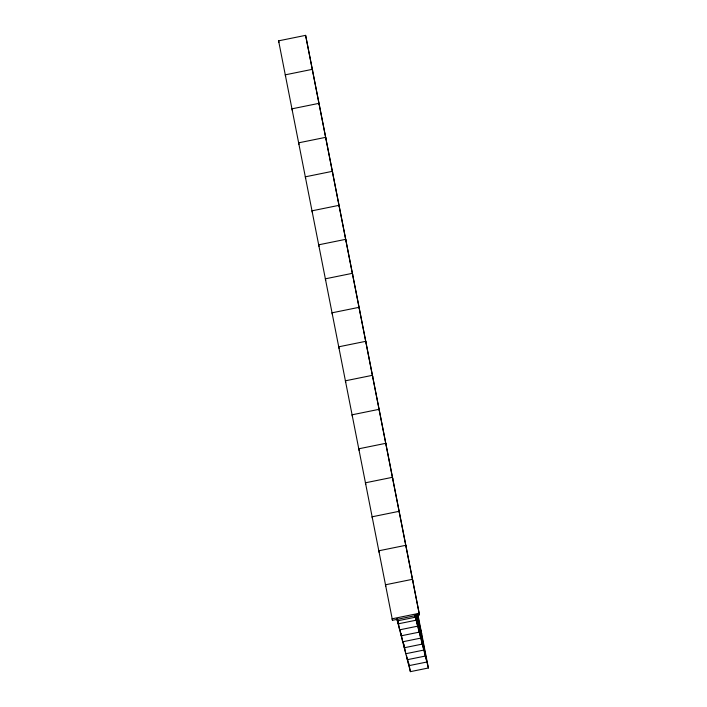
<?xml version="1.0" encoding="UTF-8"?>
<svg xmlns="http://www.w3.org/2000/svg" width="707" height="707" viewBox="0 0 707 707"><rect width="100%" height="100%" fill="white"/><g stroke="black" fill="none" stroke-linecap="round" stroke-linejoin="round"><path stroke-width="1.06" d="M392.473 620.295L278.593 40.838L305.618 35.35L419.49 614.807L392.473 620.295L392.085 618.802L419.11 613.314L419.49 614.807M396.972 619.376L410.396 671.65L428.407 667.991L417.978 614.869M312.671 70.841L312.291 69.348L285.266 74.836L285.655 76.329M319.352 104.839L318.963 103.346L291.947 108.834L292.327 110.327M326.024 138.837L325.644 137.344L298.619 142.832L298.999 144.325M332.705 172.835L332.317 171.341L305.3 176.83L305.68 178.323M339.378 206.833L338.998 205.339L311.973 210.827L312.353 212.321M346.05 240.831L345.67 239.337L318.645 244.825L319.034 246.319M352.731 274.829L352.351 273.335L325.326 278.823L325.706 280.317M359.403 308.826L359.023 307.333L331.998 312.821L332.387 314.315M366.085 342.824L365.696 341.331L338.68 346.819L339.06 348.312M372.757 376.822L372.377 375.329L345.352 380.817L345.732 382.31M379.438 410.82L379.049 409.326L352.033 414.815L352.413 416.308M386.11 444.818L385.73 443.324L358.705 448.812L359.085 450.306M392.783 478.816L392.403 477.322L365.378 482.81L365.766 484.304M278.593 40.838L278.973 42.332M399.464 512.814L399.084 511.32L372.059 516.808L372.439 518.302M406.136 546.811L405.756 545.318L378.731 550.806L379.12 552.3M412.817 580.809L412.428 579.316L385.412 584.804L385.792 586.297M417.13 616.071L418.668 622.045M420.197 628.019L421.734 633.993M417.404 621.126L415.866 615.152L419.207 632.146L401.187 635.805L400.144 630.494M418.933 627.1L420.471 633.074M421.999 639.048L423.537 645.023M414.991 615.717L428.407 667.991M305.618 35.35L419.11 613.314M417.483 614.206L426.878 662.017L408.858 665.676L407.4 658.244M417.201 614.613L425.34 656.043L407.329 659.702L406.49 655.451M416.918 615.01L423.811 650.069L405.791 653.728L403.918 644.165M416.432 614.348L422.273 644.095L404.263 647.753L403.008 641.382M416.149 614.745L420.736 638.121L402.725 641.779L401.055 633.278M415.583 615.55L417.669 626.172L399.658 629.831L397.573 619.208M415.301 615.956L416.14 620.198L398.121 623.857L397.078 618.545M414.956 615.09L415.371 617.211L397.361 620.87L396.936 618.749M408.726 663.148L410.396 671.65"/></g></svg>
